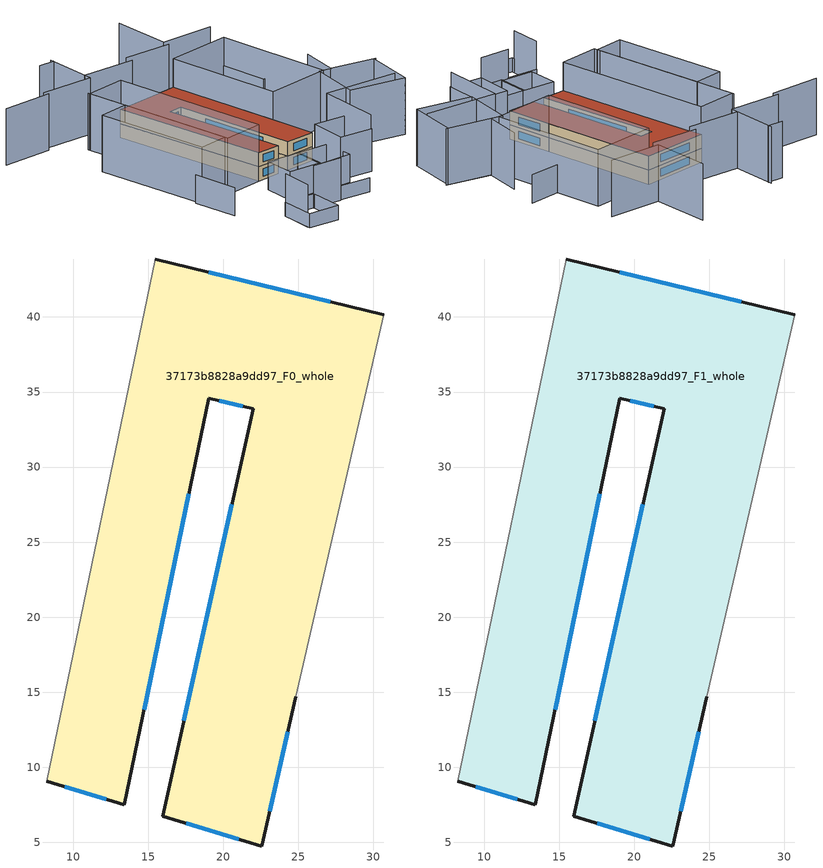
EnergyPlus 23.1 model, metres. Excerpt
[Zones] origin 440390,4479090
37173b8828a9dd97_F0_whole
 floor ground (EU_floor_Construction): 30.7,40.16 24.82,14.71 22.57,4.76 15.97,6.74 21.99,33.88 19.03,34.58 13.41,7.5 8.24,9.06 15.47,43.86 z0
 wall outside (EU_wall_Construction): 30.7,40.16 15.47,43.86 / 8.24,9.06 13.41,7.5 19.03,34.58 21.99,33.88 15.97,6.74 22.57,4.76 24.82,14.71 z0:3
 wall adiabatic (EU_wall_Construction): 15.47,43.86 8.24,9.06 / 24.82,14.71 30.7,40.16 z0:3
 window (EU_Window_Construction): 27.13,41.02 19.03,42.99 / 23.1,7.09 24.29,12.38 / 17.52,6.27 21.03,5.22 / 20.58,27.52 17.38,13.09 / 19.73,34.41 21.3,34.04 / 14.73,13.84 17.72,28.24 / 9.45,8.69 12.2,7.87 z0.7:2.3
37173b8828a9dd97_F1_whole
 floor to 37173b8828a9dd97_F0_whole (EU_floor_Construction): 30.69,40.16 24.82,14.71 22.57,4.76 15.97,6.74 21.99,33.88 19.03,34.58 13.41,7.5 8.24,9.06 15.46,43.86 z3
 wall outside (EU_wall_Construction): 30.7,40.16 15.47,43.86 / 8.24,9.06 13.41,7.5 19.03,34.58 21.99,33.88 15.97,6.74 22.57,4.76 24.82,14.71 z3:6
 wall adiabatic (EU_wall_Construction): 15.47,43.86 8.24,9.06 / 24.82,14.71 30.7,40.16 z3:6
 window (EU_Window_Construction): 27.13,41.02 19.03,42.99 / 23.1,7.09 24.29,12.38 / 17.52,6.27 21.03,5.22 / 20.58,27.52 17.38,13.09 / 19.73,34.41 21.3,34.04 / 14.73,13.84 17.72,28.24 / 9.45,8.69 12.2,7.87 z3.7:5.3
 roof outside (EU_roof_Construction): 22.57,4.76 24.82,14.71 30.7,40.16 15.47,43.86 8.24,9.06 13.41,7.5 19.03,34.58 21.99,33.88 15.97,6.74 z6
shading: -5.6,-4.32 -8.5,-10.81 / 0.81,-7.22 7.09,-9.89 / 23.38,-8.07 16.44,-4.89 / 16.44,-4.89 20.03,2.93 / 20.03,2.93 26.97,-0.26 / 26.97,-0.26 23.38,-8.07 z0:9; -7.83,14.59 -10.11,4.63 / 50.11,24.58 42.73,26.38 / 42.73,26.38 45.24,36.65 / 11.56,2.2 18.58,-0.57 / 18.58,-0.57 16.03,-7.02 / 16.03,-7.02 9.02,-4.26 / 9.02,-4.26 11.56,2.2 / 5.02,5.27 12.09,2.25 / 12.09,2.25 9.38,-4.09 / 9.38,-4.09 2.31,-1.07 / 2.31,-1.07 5.02,5.27 z0:6; 7.11,-9.81 13.53,-12.92 / -8.74,-11.36 -5.65,-4.29 / -5.65,-4.29 0.91,-7.16 / 0.91,-7.16 -2.19,-14.23 / -2.19,-14.23 -8.74,-11.36 z0:3; 23.18,-7.99 29.15,5.12 / 29.15,5.12 44.57,-1.91 / 49.81,5.22 40.96,10.46 / 40.96,10.46 45.43,18 / 6.8,46.41 -0.61,12.59 / 48.88,41.7 37.55,46.03 / 37.55,46.03 42.29,58.43 / 18.71,61.2 14.35,50 / 14.35,50 3.07,54.39 / 36.99,44.6 26.87,48.6 / 26.25,47.02 14.89,51.5 / 2.9,53.11 -7.81,56.96 / 18.38,60.35 15.06,61.66 / 38.63,11.84 49.49,5.41 / 49.49,5.41 43.48,-4.73 / 43.48,-4.73 32.63,1.7 / 32.63,1.7 38.63,11.84 / 4.77,37.16 -0.82,11.83 / -0.82,11.83 -7.52,13.31 / -7.52,13.31 -1.93,38.64 / -1.93,38.64 4.77,37.16 / 24.82,14.71 30.7,40.15 / 30.7,40.15 45.32,36.78 / 45.32,36.78 39.44,11.34 / 39.44,11.34 24.82,14.71 / -0.98,11.09 6.71,46.01 / 6.71,46.01 15.93,43.97 / 15.93,43.97 8.24,9.06 / 8.24,9.06 -0.98,11.09 z0:12
[Building]
EU S2 Campaign: North Axis=0; Terrain=City; Solar Distribution=FullExterior
[Site:Location]
Madrid: Latitude=40.5; Longitude=-3.5; Time Zone=1; Elevation=609
[SizingPeriod:WeatherFileDays]
AnnualSizingPeriod: Begin Month=1; Begin Day of Month=1; End Month=12; End Day of Month=31; Day of Week for Start Day=Monday; Use Weather File Daylight Saving Period=No; Use Weather File Rain and Snow Indicators=No
[MATERIAL]
EU_InternalMass_Material: Roughness=MediumRough; Thickness=0.1; Conductivity=1; Density=1800; Specific Heat=900; Thermal Absorptance=0.9; Solar Absorptance=0.7; Visible Absorptance=0.7
[MATERIAL:NOMASS] Roughness=MediumRough; Thermal Absorptance=0.9; Solar Absorptance=0.7; Visible Absorptance=0.7
Name | Thermal Resistance
EU_wall_NoMass | 0.419739
EU_roof_NoMass | 0.352165
EU_floor_NoMass | 0.608284
[WINDOWMATERIAL:SIMPLEGLAZINGSYSTEM]
EU_Window_SimpleGlazing: UFactor=4.8352; Solar Heat Gain Coefficient=0.85; Visible Transmittance=0.85
[CONSTRUCTION]
EU_wall_Construction: EU_wall_NoMass
EU_roof_Construction: EU_roof_NoMass
EU_floor_Construction: EU_floor_NoMass
EU_InternalMass_Construction: EU_InternalMass_Material
EU_Window_Construction: EU_Window_SimpleGlazing
[ZONE] Type=1; Multiplier=1; Ceiling Height=autocalculate; Volume=1409.43; Floor Area=autocalculate; Part of Total Floor Area=Yes
37173b8828a9dd97_F0_whole; 37173b8828a9dd97_F1_whole
[INTERNALMASS] Construction=EU_InternalMass_Construction; Surface Area=469.809
Name | Zone or ZoneList
37173b8828a9dd97_F0_whole_EU_InternalMass | 37173b8828a9dd97_F0_whole
37173b8828a9dd97_F1_whole_EU_InternalMass | 37173b8828a9dd97_F1_whole
[OTHEREQUIPMENT] Fuel Type=Electricity; Design Level Calculation Method=Watts/Area; Power per Zone Floor Area=1; Fraction Latent=0; Fraction Radiant=0; Fraction Lost=0; Carbon Dioxide Generation Rate=0; EndUse Subcategory=EU_Step8_InternalGains
Name | Zone or ZoneList or Space or SpaceList | Schedule
EU_Step8_InternalGain_37173b8828a9dd97_F0_whole_f000 | 37173b8828a9dd97_F0_whole | EU_Step8_GainSchedule_37173b8828a9dd97_F0_whole_f000
EU_Step8_InternalGain_37173b8828a9dd97_F1_whole_f000 | 37173b8828a9dd97_F1_whole | EU_Step8_GainSchedule_37173b8828a9dd97_F1_whole_f000
[ZONEVENTILATION:DESIGNFLOWRATE] Schedule=EU_AlwaysOn; Design Flow Rate Calculation Method=AirChanges/Hour; Air Changes per Hour=0.703302; Ventilation Type=Natural; Fan Pressure Rise=0; Fan Total Efficiency=1; Constant Term Coefficient=1; Temperature Term Coefficient=0; Velocity Term Coefficient=0; Velocity Squared Term Coefficient=0; Minimum Indoor Temperature=-100; Maximum Indoor Temperature=100; Delta Temperature=-100; Minimum Outdoor Temperature=-100; Maximum Outdoor Temperature=100; Maximum Wind Speed=40
Name | Zone or ZoneList or Space or SpaceList
EU_ConstantAir_37173b8828a9dd97_F0_whole | 37173b8828a9dd97_F0_whole
EU_ConstantAir_37173b8828a9dd97_F1_whole | 37173b8828a9dd97_F1_whole
[HVACTEMPLATE:THERMOSTAT] Constant Heating Setpoint=20; Constant Cooling Setpoint=50
EU_HeatOnly_37173b8828a9dd97_F0_whole; EU_HeatOnly_37173b8828a9dd97_F1_whole
[HVACTEMPLATE:ZONE:IDEALLOADSAIRSYSTEM] System Availability Schedule=EU_AlwaysOn; Maximum Heating Supply Air Temperature=50; Minimum Cooling Supply Air Temperature=13; Maximum Heating Supply Air Humidity Ratio=0.0156; Minimum Cooling Supply Air Humidity Ratio=0.0077; Heating Limit=NoLimit; Cooling Limit=NoLimit; Heating Availability Schedule=EU_AlwaysOn; Cooling Availability Schedule=EU_CoolingOff; Dehumidification Control Type=ConstantSensibleHeatRatio; Cooling Sensible Heat Ratio=0.7; Dehumidification Setpoint=60; Humidification Control Type=None; Humidification Setpoint=30; Outdoor Air Method=None; Outdoor Air Flow Rate per Person=0.00944; Outdoor Air Flow Rate per Zone Floor Area=0; Outdoor Air Flow Rate per Zone=0; Demand Controlled Ventilation Type=None; Outdoor Air Economizer Type=NoEconomizer; Heat Recovery Type=None; Sensible Heat Recovery Effectiveness=0.7; Latent Heat Recovery Effectiveness=0.65
Name | Template Thermostat
37173b8828a9dd97_F0_whole | EU_HeatOnly_37173b8828a9dd97_F0_whole
37173b8828a9dd97_F1_whole | EU_HeatOnly_37173b8828a9dd97_F1_whole
[SIZING:ZONE] Zone Cooling Design Supply Air Temperature Input Method=SupplyAirTemperature; Zone Cooling Design Supply Air Temperature=13; Zone Heating Design Supply Air Temperature Input Method=SupplyAirTemperature; Zone Heating Design Supply Air Temperature=50; Zone Cooling Design Supply Air Humidity Ratio=0.008; Zone Heating Design Supply Air Humidity Ratio=0.008; Cooling Design Air Flow Method=DesignDay; Cooling Design Air Flow Rate=0; Cooling Minimum Air Flow per Zone Floor Area=0.000762; Cooling Minimum Air Flow=0; Cooling Minimum Air Flow Fraction=0.2; Heating Design Air Flow Method=DesignDay; Heating Design Air Flow Rate=0; Heating Maximum Air Flow per Zone Floor Area=0.002032; Heating Maximum Air Flow=0.141576; Heating Maximum Air Flow Fraction=0.3; Account for Dedicated Outdoor Air System=No; Dedicated Outdoor Air System Control Strategy=NeutralSupplyAir; Dedicated Outdoor Air Low Setpoint Temperature for Design=autosize; Dedicated Outdoor Air High Setpoint Temperature for Design=autosize; Zone Load Sizing Method=Sensible Load Only No Latent Load; Zone Latent Cooling Design Supply Air Humidity Ratio Input Method=HumidityRatioDifference; Zone Cooling Design Supply Air Humidity Ratio Difference=0.005; Zone Latent Heating Design Supply Air Humidity Ratio Input Method=HumidityRatioDifference; Zone Humidification Design Supply Air Humidity Ratio Difference=0.005
37173b8828a9dd97_F0_whole; 37173b8828a9dd97_F1_whole
[SCHEDULE:CONSTANT]
Name | Hourly Value
EU_AlwaysOn | 1
EU_CoolingOff | 0
[SCHEDULE:FILE] Column Number=1; Rows to Skip at Top=0; Number of Hours of Data=8760; Column Separator=Comma; Interpolate to Timestep=No; Minutes per Item=60; Adjust Schedule for Daylight Savings=Yes
Name | File
EU_Step8_GainSchedule_37173b8828a9dd97_F0_whole_f000 | ../../schedules/37173b8828a9dd97/37173b8828a9dd97_F0_whole_f000_gain.csv
EU_Step8_GainSchedule_37173b8828a9dd97_F1_whole_f000 | ../../schedules/37173b8828a9dd97/37173b8828a9dd97_F1_whole_f000_gain.csv
